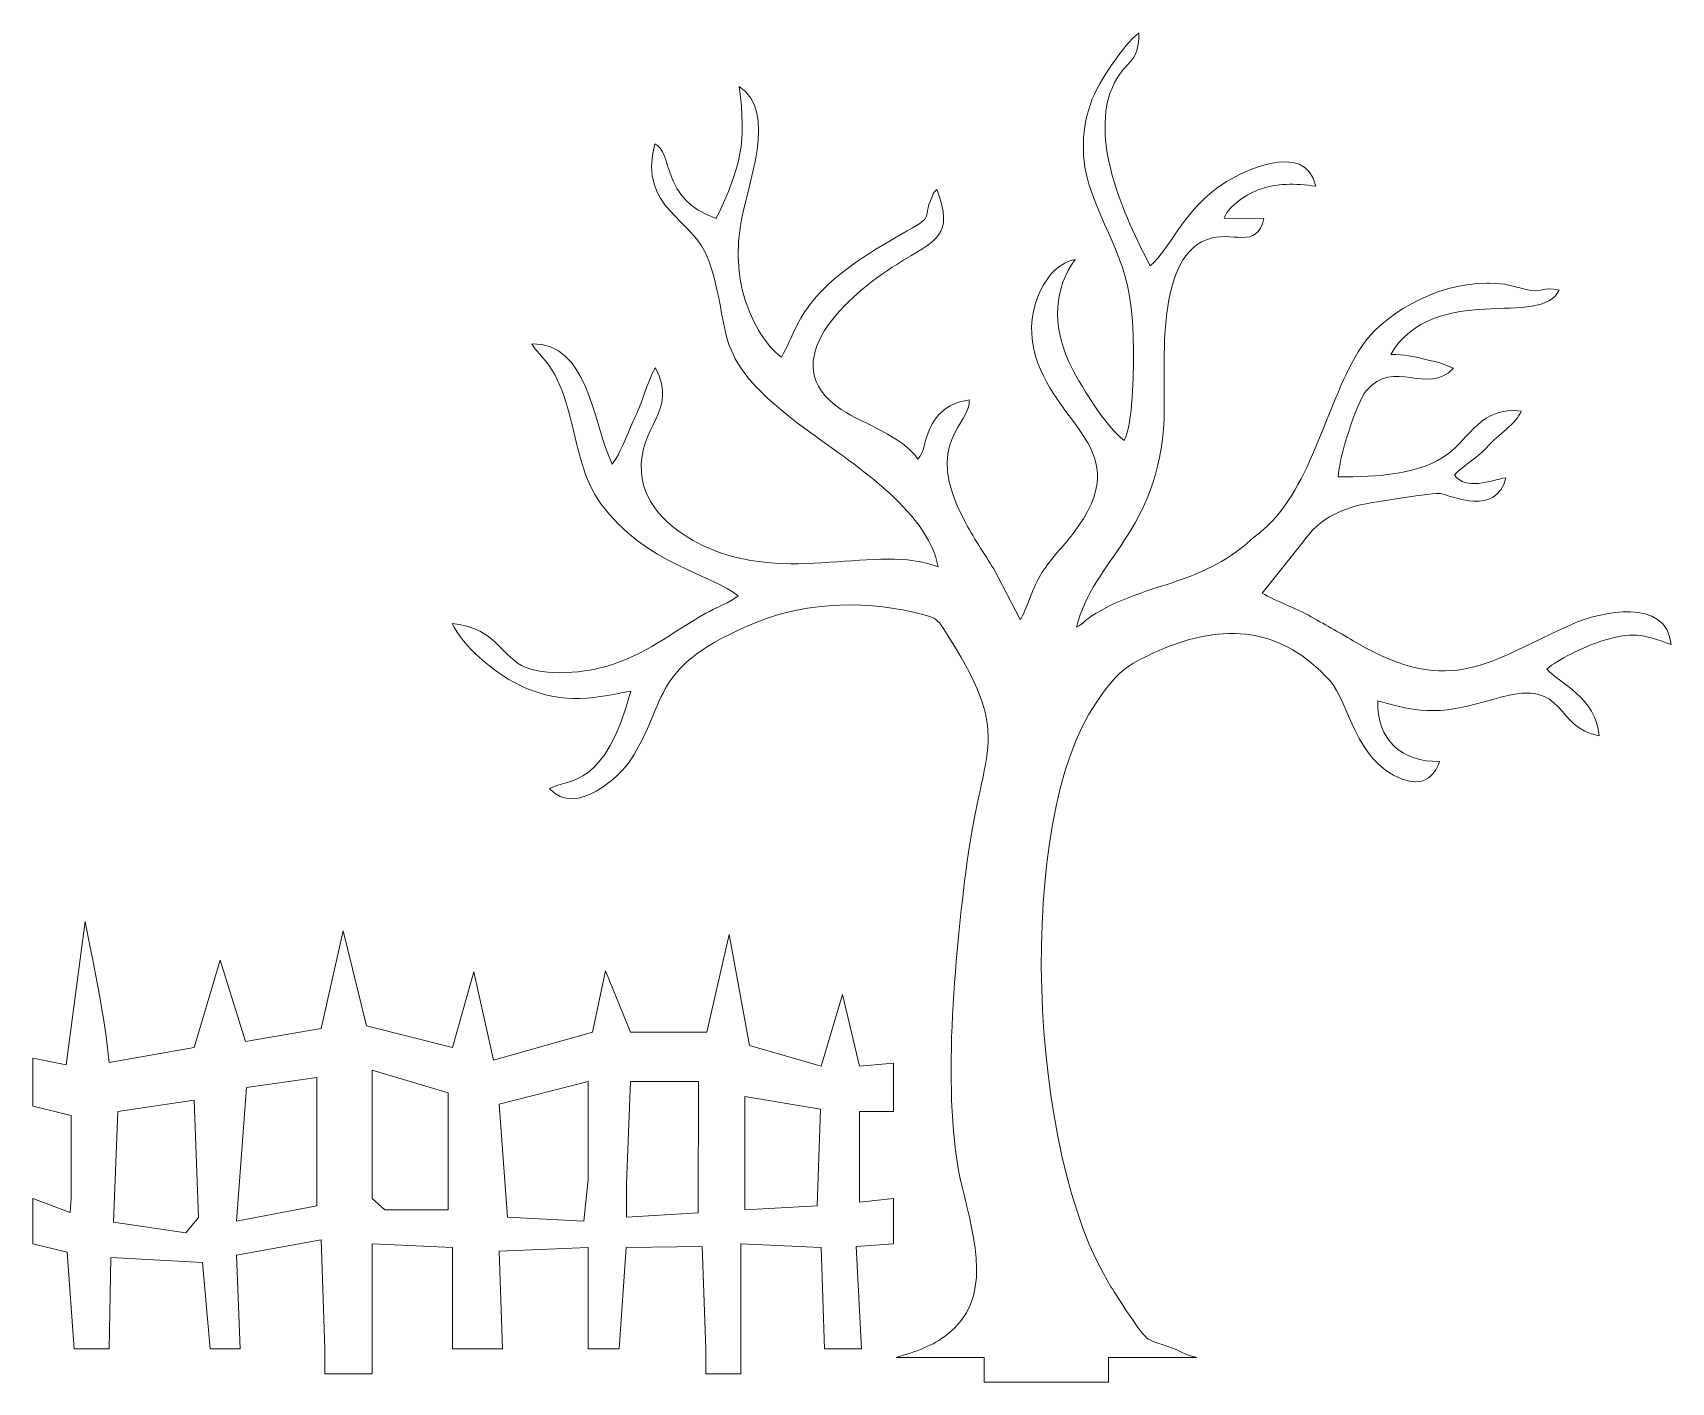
# Model space of a CAD drawing. Header units: millimetres. Extents: x -1172 to 901, y -384 to 816.
# Drawn here: x 673.1 to 871, y -294.3 to -131.3 of the extents above; entities that cross this region are included whole.
import ezdxf

# ---------------------------------------------------------------- set-up
doc = ezdxf.new("R2010")
doc.units = ezdxf.units.MM
doc.header["$MEASUREMENT"] = 0
doc.layers.add('layer 1', color=7, linetype='Continuous')

msp = doc.modelspace()

# ---------------------------------------------------------------- linework, layer by layer
at = {"layer": 'layer 1', "color": 250, "lineweight": 9}
for points, knots in [([(785.3021, -270.483), (786.9316, -277.3141), (789.0337, -284.2388), (783.5007, -288.5341), (783.5007, -288.5341), (781.8628, -289.8055), (779.6913, -290.6015), (777.3565, -291.2532), (777.3565, -291.2532), (777.3565, -291.2532), (788.01, -291.2532), (788.01, -291.2532), (788.01, -291.2532), (788.01, -291.2532), (788.01, -294.2532), (788.01, -294.2532), (788.01, -294.2532), (788.01, -294.2532), (803.01, -294.2532), (803.01, -294.2532), (803.01, -294.2532), (803.01, -294.2532), (803.01, -291.2532), (803.01, -291.2532), (803.01, -291.2532), (803.01, -291.2532), (813.6635, -291.2532), (813.6635, -291.2532), (813.6635, -291.2532), (813.0058, -291.1128), (812.3669, -290.8951), (811.7546, -290.5778), (811.7546, -290.5778), (810.5206, -289.9378), (808.6357, -289.509), (807.8401, -289.0628), (807.8401, -289.0628), (807.0011, -288.5924), (804.0977, -283.9363), (803.3237, -282.7116), (803.3237, -282.7116), (793.1856, -266.6748), (791.7367, -226.2327), (801.5267, -212.1729), (801.5267, -212.1729), (804.0223, -208.5885), (804.8384, -207.7544), (809.1362, -205.8671), (809.1362, -205.8671), (817.0286, -202.4022), (823.9836, -203.1352), (829.7143, -209.4539), (829.7143, -209.4539), (832.2698, -212.272), (832.6255, -219.1284), (838.5042, -221.3898), (838.5042, -221.3898), (840.9428, -222.3278), (842.32, -221.2431), (843.0202, -219.262), (843.0202, -219.262), (838.4344, -219.4043), (835.417, -216.6007), (835.5562, -211.956), (835.5562, -211.956), (842.1187, -213.8929), (844.2189, -213.2325), (850.4096, -211.4964), (850.4096, -211.4964), (858.464, -209.2374), (856.8859, -215.3319), (862.3002, -216.1568), (862.3002, -216.1568), (861.9369, -211.5718), (857.4068, -209.7788), (855.97, -208.1045), (855.97, -208.1045), (857.3438, -206.9507), (860.4294, -205.4316), (862.392, -204.7975), (862.392, -204.7975), (866.2231, -203.56), (867.5233, -203.8559), (871.0058, -205.1617), (871.0058, -205.1617), (870.3879, -199.4057), (862.5448, -201.1313), (858.9588, -202.7179), (858.9588, -202.7179), (849.1817, -207.0433), (844.5433, -211.6865), (832.9263, -204.8922), (832.9263, -204.8922), (831.0892, -203.8178), (829.4249, -202.8686), (827.5259, -201.7935), (827.5259, -201.7935), (825.6234, -200.7167), (823.2586, -199.9391), (821.5951, -198.9369), (821.5951, -198.9369), (821.5951, -198.9369), (826.5586, -192.7253), (826.5586, -192.7253), (826.5586, -192.7253), (827.9895, -190.6588), (830.0596, -189.0511), (833.6236, -188.2493), (833.6236, -188.2493), (834.8685, -187.9695), (842.4187, -186.7575), (843.1494, -186.91), (843.1494, -186.91), (844.5726, -187.2075), (849.8313, -189.7424), (851.036, -184.9966), (851.036, -184.9966), (849.075, -185.3395), (846.2766, -186.5907), (844.8032, -184.6762), (844.8032, -184.6762), (846.0023, -183.4282), (847.6986, -182.5391), (848.9165, -181.1255), (848.9165, -181.1255), (849.9573, -179.9167), (852.388, -178.4261), (852.8696, -176.9475), (852.8696, -176.9475), (848.1486, -176.3111), (846.5473, -180.2541), (844.1026, -182.0839), (844.1026, -182.0839), (840.7436, -184.5988), (835.4495, -184.9373), (830.7631, -184.8932), (830.7631, -184.8932), (830.7963, -182.7713), (833.0229, -175.8402), (834.1466, -174.5084), (834.1466, -174.5084), (837.5229, -170.5065), (841.5292, -175.1541), (844.6869, -171.7738), (844.6869, -171.7738), (844.6869, -171.7738), (843.1879, -171.1425), (843.1879, -171.1425), (843.1879, -171.1425), (842.5775, -170.9854), (841.9418, -170.8727), (841.2994, -170.7102), (841.2994, -170.7102), (839.7539, -170.3197), (838.8651, -170.093), (837.1222, -170.1015), (837.1222, -170.1015), (842.3276, -161.2179), (855.4205, -167.0124), (857.4633, -162.3276), (857.4633, -162.3276), (855.4269, -161.8563), (855.3756, -162.763), (853.4674, -162.2741), (853.4674, -162.2741), (851.7804, -161.8419), (851.0978, -161.5058), (849.065, -161.5029), (849.065, -161.5029), (849.065, -161.5029), (848.7252, -161.5026), (848.7252, -161.5026), (848.7252, -161.5026), (842.2651, -161.4941), (835.94, -165.5698), (833.5711, -169.1839), (833.5711, -169.1839), (829.359, -175.6093), (827.7409, -186.0044), (821.7198, -191.2944), (821.7198, -191.2944), (821.1964, -191.7544), (820.7069, -192.0644), (820.222, -192.5056), (820.222, -192.5056), (813.9968, -198.1689), (807.1816, -197.6556), (800.9435, -201.7409), (800.9435, -201.7409), (800.0112, -202.3513), (800.0428, -202.5742), (799.1585, -203.0619), (799.1585, -203.0619), (801.1613, -194.8568), (809.125, -191.5362), (809.7302, -177.8875), (809.7302, -177.8875), (809.9748, -172.3613), (808.4501, -158.7447), (814.8502, -156.2439), (814.8502, -156.2439), (817.9819, -155.0199), (820.9582, -157.5885), (821.7997, -153.6792), (821.7997, -153.6792), (821.7997, -153.6792), (817.0149, -153.6555), (817.0149, -153.6555), (817.0149, -153.6555), (817.233, -152.4854), (819.4403, -150.8672), (821.0773, -150.244), (821.0773, -150.244), (823.3785, -149.3686), (825.5352, -149.448), (828.0613, -149.7964), (828.0613, -149.7964), (826.902, -144.0457), (818.5833, -148.1213), (816.1142, -150.0218), (816.1142, -150.0218), (811.6335, -153.4707), (810.6758, -157.0182), (808.0667, -159.4164), (808.0667, -159.4164), (805.0413, -153.6772), (800.0858, -143.2127), (804.1009, -136.6534), (804.1009, -136.6534), (805.3441, -134.6226), (806.7673, -134.6403), (806.6727, -131.2532), (806.6727, -131.2532), (804.771, -132.8725), (802.3191, -136.5676), (801.3309, -138.6526), (801.3309, -138.6526), (799.8603, -141.7558), (799.5303, -146.0367), (800.6637, -149.5486), (800.6637, -149.5486), (803.1188, -157.1558), (806.0868, -158.8662), (806.0379, -169.7365), (806.0379, -169.7365), (806.0271, -172.4768), (805.9982, -178.3612), (804.9246, -180.5062), (804.9246, -180.5062), (802.8681, -179.0722), (799.3411, -173.4277), (798.2318, -171.0022), (798.2318, -171.0022), (796.1881, -166.5331), (796.4732, -162.0147), (798.9865, -158.642), (798.9865, -158.642), (795.5365, -159.2203), (792.8648, -164.6093), (793.9917, -169.4715), (793.9917, -169.4715), (796.1705, -178.8708), (806.7361, -181.3048), (798.7451, -191.7412), (798.7451, -191.7412), (797.4506, -193.4319), (796.1881, -194.6161), (794.9802, -196.4633), (794.9802, -196.4633), (793.946, -198.045), (792.9735, -201.266), (792.3615, -202.1387), (792.3615, -202.1387), (792.3615, -202.1387), (789.1653, -196.023), (789.1653, -196.023), (789.1653, -196.023), (787.9895, -194.1433), (786.6913, -192.2213), (785.5717, -190.1073), (785.5717, -190.1073), (780.5187, -180.5708), (786.4692, -178.5612), (786.1892, -175.6064), (786.1892, -175.6064), (783.3154, -175.9923), (781.8364, -177.636), (781.0259, -180.1393), (781.0259, -180.1393), (780.7227, -181.0757), (780.6755, -182.0033), (780.0069, -182.7384), (780.0069, -182.7384), (778.0178, -179.8967), (773.5543, -178.5985), (770.7443, -176.7539), (770.7443, -176.7539), (762.2276, -171.1635), (771.6446, -162.7999), (777.4383, -159.226), (777.4383, -159.226), (782.2848, -156.2363), (784.4115, -155.7755), (782.2839, -150.1907), (782.2839, -150.1907), (781.7482, -150.7525), (782.1027, -150.1967), (781.755, -150.9539), (781.755, -150.9539), (780.2071, -154.3229), (782.4821, -153.0127), (777.9243, -155.6395), (777.9243, -155.6395), (773.9826, -157.9109), (769.6804, -160.4503), (766.9774, -164.05), (766.9774, -164.05), (765.097, -166.5543), (765.0111, -167.7719), (763.5009, -170.4376), (763.5009, -170.4376), (761.5049, -168.9177), (760.1731, -166.4393), (759.3125, -164.0849), (759.3125, -164.0849), (758.2658, -161.2231), (758.0308, -157.8375), (758.5518, -154.5775), (758.5518, -154.5775), (759.353, -149.5603), (763.1572, -140.7512), (758.4174, -137.7623), (758.4174, -137.7623), (759.2699, -144.5446), (758.7118, -147.2266), (755.637, -153.7013), (755.637, -153.7013), (748.7874, -151.3095), (750.509, -145.6321), (748.1975, -144.6529), (748.1975, -144.6529), (746.1996, -152.6895), (752.8936, -153.4487), (754.74, -158.8016), (754.74, -158.8016), (757.8708, -167.8774), (754.2643, -170.158), (766.5659, -179.229), (766.5659, -179.229), (771.6507, -182.9782), (781.149, -188.7844), (782.4372, -195.7711), (782.4372, -195.7711), (775.0902, -192.834), (764.2853, -198.0995), (753.986, -193.1716), (753.986, -193.1716), (750.7272, -191.6128), (746.8785, -188.6965), (746.5861, -184.3048), (746.5861, -184.3048), (746.2072, -178.6154), (751.0665, -177.2218), (748.3022, -171.7224), (748.3022, -171.7224), (747.6954, -172.3966), (746.5052, -176.3668), (745.8759, -177.5715), (745.8759, -177.5715), (745.1769, -178.9102), (744.0352, -182.2849), (743.045, -183.3443), (743.045, -183.3443), (740.5373, -177.8679), (740.2073, -168.7845), (733.3408, -168.8146), (733.3408, -168.8146), (734.1425, -170.0557), (735.1107, -170.6882), (736.1617, -172.6304), (736.1617, -172.6304), (737.0211, -174.2185), (737.5634, -176.0961), (738.0289, -177.8859), (738.0289, -177.8859), (739.0167, -181.6865), (739.5316, -185.1791), (741.6944, -188.146), (741.6944, -188.146), (746.9787, -195.3942), (755.5648, -196.8968), (758.2625, -199.2762), (758.2625, -199.2762), (757.3916, -199.9984), (755.4457, -200.7768), (754.3899, -201.3688), (754.3899, -201.3688), (750.1757, -203.732), (747.1312, -206.425), (742.18, -207.8277), (742.18, -207.8277), (739.3231, -208.6375), (734.0323, -209.0966), (731.6313, -207.3782), (731.6313, -207.3782), (729.2728, -205.6906), (728.4362, -203.0651), (723.7273, -202.6204), (723.7273, -202.6204), (725.0135, -205.3109), (728.7387, -208.5187), (731.744, -209.9938), (731.744, -209.9938), (736.5852, -212.3695), (740.049, -211.8084), (745.3233, -210.7665), (745.3233, -210.7665), (742.1748, -222.4474), (738.0498, -221.2511), (735.4783, -222.5488), (735.4783, -222.5488), (738.6963, -226.0884), (744.0966, -220.972), (745.2908, -219.0971), (745.2908, -219.0971), (749.9657, -211.759), (747.4356, -207.8133), (760.5444, -202.4379), (760.5444, -202.4379), (766.6441, -199.9367), (774.3423, -199.7622), (780.8779, -201.5993), (780.8779, -201.5993), (782.0658, -201.9334), (782.3883, -202.1664), (783.0347, -203.1653), (783.0347, -203.1653), (791.7732, -216.6701), (787.8455, -216.7712), (785.9177, -231.5849), (785.9177, -231.5849), (784.4696, -242.7151), (782.7772, -259.8969), (785.3021, -270.483)], [0, 0, 0, 0, 0.00892857, 0.00892857, 0.00892857, 0.00892857, 0.01785714, 0.01785714, 0.01785714, 0.01785714, 0.02678571, 0.02678571, 0.02678571, 0.02678571, 0.03571429, 0.03571429, 0.03571429, 0.03571429, 0.04464286, 0.04464286, 0.04464286, 0.04464286, 0.05357143, 0.05357143, 0.05357143, 0.05357143, 0.0625, 0.0625, 0.0625, 0.0625, 0.07142857, 0.07142857, 0.07142857, 0.07142857, 0.08035714, 0.08035714, 0.08035714, 0.08035714, 0.08928571, 0.08928571, 0.08928571, 0.08928571, 0.09821429, 0.09821429, 0.09821429, 0.09821429, 0.10714286, 0.10714286, 0.10714286, 0.10714286, 0.11607143, 0.11607143, 0.11607143, 0.11607143, 0.125, 0.125, 0.125, 0.125, 0.13392857, 0.13392857, 0.13392857, 0.13392857, 0.14285714, 0.14285714, 0.14285714, 0.14285714, 0.15178571, 0.15178571, 0.15178571, 0.15178571, 0.16071429, 0.16071429, 0.16071429, 0.16071429, 0.16964286, 0.16964286, 0.16964286, 0.16964286, 0.17857143, 0.17857143, 0.17857143, 0.17857143, 0.1875, 0.1875, 0.1875, 0.1875, 0.19642857, 0.19642857, 0.19642857, 0.19642857, 0.20535714, 0.20535714, 0.20535714, 0.20535714, 0.21428571, 0.21428571, 0.21428571, 0.21428571, 0.22321429, 0.22321429, 0.22321429, 0.22321429, 0.23214286, 0.23214286, 0.23214286, 0.23214286, 0.24107143, 0.24107143, 0.24107143, 0.24107143, 0.25, 0.25, 0.25, 0.25, 0.25892857, 0.25892857, 0.25892857, 0.25892857, 0.26785714, 0.26785714, 0.26785714, 0.26785714, 0.27678571, 0.27678571, 0.27678571, 0.27678571, 0.28571429, 0.28571429, 0.28571429, 0.28571429, 0.29464286, 0.29464286, 0.29464286, 0.29464286, 0.30357143, 0.30357143, 0.30357143, 0.30357143, 0.3125, 0.3125, 0.3125, 0.3125, 0.32142857, 0.32142857, 0.32142857, 0.32142857, 0.33035714, 0.33035714, 0.33035714, 0.33035714, 0.33928571, 0.33928571, 0.33928571, 0.33928571, 0.34821429, 0.34821429, 0.34821429, 0.34821429, 0.35714286, 0.35714286, 0.35714286, 0.35714286, 0.36607143, 0.36607143, 0.36607143, 0.36607143, 0.375, 0.375, 0.375, 0.375, 0.38392857, 0.38392857, 0.38392857, 0.38392857, 0.39285714, 0.39285714, 0.39285714, 0.39285714, 0.40178571, 0.40178571, 0.40178571, 0.40178571, 0.41071429, 0.41071429, 0.41071429, 0.41071429, 0.41964286, 0.41964286, 0.41964286, 0.41964286, 0.42857143, 0.42857143, 0.42857143, 0.42857143, 0.4375, 0.4375, 0.4375, 0.4375, 0.44642857, 0.44642857, 0.44642857, 0.44642857, 0.45535714, 0.45535714, 0.45535714, 0.45535714, 0.46428571, 0.46428571, 0.46428571, 0.46428571, 0.47321429, 0.47321429, 0.47321429, 0.47321429, 0.48214286, 0.48214286, 0.48214286, 0.48214286, 0.49107143, 0.49107143, 0.49107143, 0.49107143, 0.5, 0.5, 0.5, 0.5, 0.50892857, 0.50892857, 0.50892857, 0.50892857, 0.51785714, 0.51785714, 0.51785714, 0.51785714, 0.52678571, 0.52678571, 0.52678571, 0.52678571, 0.53571429, 0.53571429, 0.53571429, 0.53571429, 0.54464286, 0.54464286, 0.54464286, 0.54464286, 0.55357143, 0.55357143, 0.55357143, 0.55357143, 0.5625, 0.5625, 0.5625, 0.5625, 0.57142857, 0.57142857, 0.57142857, 0.57142857, 0.58035714, 0.58035714, 0.58035714, 0.58035714, 0.58928571, 0.58928571, 0.58928571, 0.58928571, 0.59821429, 0.59821429, 0.59821429, 0.59821429, 0.60714286, 0.60714286, 0.60714286, 0.60714286, 0.61607143, 0.61607143, 0.61607143, 0.61607143, 0.625, 0.625, 0.625, 0.625, 0.63392857, 0.63392857, 0.63392857, 0.63392857, 0.64285714, 0.64285714, 0.64285714, 0.64285714, 0.65178571, 0.65178571, 0.65178571, 0.65178571, 0.66071429, 0.66071429, 0.66071429, 0.66071429, 0.66964286, 0.66964286, 0.66964286, 0.66964286, 0.67857143, 0.67857143, 0.67857143, 0.67857143, 0.6875, 0.6875, 0.6875, 0.6875, 0.69642857, 0.69642857, 0.69642857, 0.69642857, 0.70535714, 0.70535714, 0.70535714, 0.70535714, 0.71428571, 0.71428571, 0.71428571, 0.71428571, 0.72321429, 0.72321429, 0.72321429, 0.72321429, 0.73214286, 0.73214286, 0.73214286, 0.73214286, 0.74107143, 0.74107143, 0.74107143, 0.74107143, 0.75, 0.75, 0.75, 0.75, 0.75892857, 0.75892857, 0.75892857, 0.75892857, 0.76785714, 0.76785714, 0.76785714, 0.76785714, 0.77678571, 0.77678571, 0.77678571, 0.77678571, 0.78571429, 0.78571429, 0.78571429, 0.78571429, 0.79464286, 0.79464286, 0.79464286, 0.79464286, 0.80357143, 0.80357143, 0.80357143, 0.80357143, 0.8125, 0.8125, 0.8125, 0.8125, 0.82142857, 0.82142857, 0.82142857, 0.82142857, 0.83035714, 0.83035714, 0.83035714, 0.83035714, 0.83928571, 0.83928571, 0.83928571, 0.83928571, 0.84821429, 0.84821429, 0.84821429, 0.84821429, 0.85714286, 0.85714286, 0.85714286, 0.85714286, 0.86607143, 0.86607143, 0.86607143, 0.86607143, 0.875, 0.875, 0.875, 0.875, 0.88392857, 0.88392857, 0.88392857, 0.88392857, 0.89285714, 0.89285714, 0.89285714, 0.89285714, 0.90178571, 0.90178571, 0.90178571, 0.90178571, 0.91071429, 0.91071429, 0.91071429, 0.91071429, 0.91964286, 0.91964286, 0.91964286, 0.91964286, 0.92857143, 0.92857143, 0.92857143, 0.92857143, 0.9375, 0.9375, 0.9375, 0.9375, 0.94642857, 0.94642857, 0.94642857, 0.94642857, 0.95535714, 0.95535714, 0.95535714, 0.95535714, 0.96428571, 0.96428571, 0.96428571, 0.96428571, 0.97321429, 0.97321429, 0.97321429, 0.97321429, 0.98214286, 0.98214286, 0.98214286, 0.98214286, 1, 1, 1, 1]), ([(673.0617, -277.5266), (673.0617, -277.5266), (677.2074, -278.5531), (677.2074, -278.5531), (677.2074, -278.5531), (677.2074, -278.5531), (678.0684, -290.237), (678.0684, -290.237), (678.0684, -290.237), (678.0684, -290.237), (682.3021, -290.237), (682.3021, -290.237), (682.3021, -290.237), (682.3021, -290.237), (682.5026, -279.1845), (682.5026, -279.1845), (682.5026, -279.1845), (682.5026, -279.1845), (693.5665, -279.8068), (693.5665, -279.8068), (693.5665, -279.8068), (693.5665, -279.8068), (694.4778, -290.237), (694.4778, -290.237), (694.4778, -290.237), (694.4778, -290.237), (698.1224, -290.237), (698.1224, -290.237), (698.1224, -290.237), (698.1224, -290.237), (697.6626, -278.8947), (697.6626, -278.8947), (697.6626, -278.8947), (697.6626, -278.8947), (707.903, -277.0707), (707.903, -277.0707), (707.903, -277.0707), (707.903, -277.0707), (708.3417, -290.237), (708.3417, -290.237), (708.3417, -290.237), (708.3417, -290.237), (708.3417, -293.237), (708.3417, -293.237), (708.3417, -293.237), (708.3417, -293.237), (714.0473, -293.237), (714.0473, -293.237), (714.0473, -293.237), (714.0473, -293.237), (714.0473, -290.237), (714.0473, -290.237), (714.0473, -290.237), (714.0473, -290.237), (714.0473, -277.5267), (714.0473, -277.5267), (714.0473, -277.5267), (714.0473, -277.5267), (723.7756, -277.9828), (723.7756, -277.9828), (723.7756, -277.9828), (723.7756, -277.9828), (723.7756, -290.237), (723.7756, -290.237), (723.7756, -290.237), (723.7756, -290.237), (729.8129, -290.237), (729.8129, -290.237), (729.8129, -290.237), (729.8129, -290.237), (729.4079, -278.4388), (729.4079, -278.4388), (729.4079, -278.4388), (729.4079, -278.4388), (740.1405, -277.9799), (740.1405, -277.9799), (740.1405, -277.9799), (740.1405, -277.9799), (740.1572, -290.237), (740.1572, -290.237), (740.1572, -290.237), (740.1572, -290.237), (743.9003, -290.237), (743.9003, -290.237), (743.9003, -290.237), (743.9003, -290.237), (744.7684, -277.9828), (744.7684, -277.9828), (744.7684, -277.9828), (744.7684, -277.9828), (753.935, -277.8699), (753.935, -277.8699), (753.935, -277.8699), (753.935, -277.8699), (754.3771, -290.237), (754.3771, -290.237), (754.3771, -290.237), (754.3771, -290.237), (754.3771, -293.237), (754.3771, -293.237), (754.3771, -293.237), (754.3771, -293.237), (758.593, -293.237), (758.593, -293.237), (758.593, -293.237), (758.593, -293.237), (758.593, -290.237), (758.593, -290.237), (758.593, -290.237), (758.593, -290.237), (758.593, -277.5267), (758.593, -277.5267), (758.593, -277.5267), (758.593, -277.5267), (768.3214, -277.9828), (768.3214, -277.9828), (768.3214, -277.9828), (768.3214, -277.9828), (768.7178, -290.237), (768.7178, -290.237), (768.7178, -290.237), (768.7178, -290.237), (773.1862, -290.237), (773.1862, -290.237), (773.1862, -290.237), (773.1862, -290.237), (772.5457, -277.846), (772.5457, -277.846), (772.5457, -277.846), (772.5457, -277.846), (777.0619, -277.5266), (777.0619, -277.5266), (777.0619, -277.5266), (777.0619, -277.5266), (777.0619, -272.0544), (777.0619, -272.0544), (777.0619, -272.0544), (777.0619, -272.0544), (772.9296, -272.5106), (772.9296, -272.5106), (772.9296, -272.5106), (772.9296, -272.5106), (772.9296, -261.5661), (772.9296, -261.5661), (772.9296, -261.5661), (772.9296, -261.5661), (777.0619, -261.5661), (777.0619, -261.5661), (777.0619, -261.5661), (777.0619, -261.5661), (777.0619, -255.7259), (777.0619, -255.7259), (777.0619, -255.7259), (777.0619, -255.7259), (772.9296, -256.0939), (772.9296, -256.0939), (772.9296, -256.0939), (772.9296, -256.0939), (770.8815, -247.4295), (770.8815, -247.4295), (770.8815, -247.4295), (770.8815, -247.4295), (768.3214, -256.0939), (768.3214, -256.0939), (768.3214, -256.0939), (768.3214, -256.0939), (759.6407, -253.5873), (759.6407, -253.5873), (759.6407, -253.5873), (759.6407, -253.5873), (757.185, -240.156), (757.185, -240.156), (757.185, -240.156), (757.185, -240.156), (754.4968, -251.9897), (754.4968, -251.9897), (754.4968, -251.9897), (754.4968, -251.9897), (745.2805, -251.9897), (745.2805, -251.9897), (745.2805, -251.9897), (745.2805, -251.9897), (742.2468, -244.5681), (742.2468, -244.5681), (742.2468, -244.5681), (742.2468, -244.5681), (740.6723, -251.9897), (740.6723, -251.9897), (740.6723, -251.9897), (740.6723, -251.9897), (728.7167, -255.3641), (728.7167, -255.3641), (728.7167, -255.3641), (728.7167, -255.3641), (726.3357, -244.6934), (726.3357, -244.6934), (726.3357, -244.6934), (726.3357, -244.6934), (723.7756, -253.8138), (723.7756, -253.8138), (723.7756, -253.8138), (723.7756, -253.8138), (713.3817, -251.1915), (713.3817, -251.1915), (713.3817, -251.1915), (713.3817, -251.1915), (710.5656, -239.7456), (710.5656, -239.7456), (710.5656, -239.7456), (710.5656, -239.7456), (707.903, -251.5337), (707.903, -251.5337), (707.903, -251.5337), (707.903, -251.5337), (698.7776, -253.0816), (698.7776, -253.0816), (698.7776, -253.0816), (698.7776, -253.0816), (695.6914, -243.2797), (695.6914, -243.2797), (695.6914, -243.2797), (695.6914, -243.2797), (692.5424, -253.8138), (692.5424, -253.8138), (692.5424, -253.8138), (692.5424, -253.8138), (682.3021, -255.6379), (682.3021, -255.6379), (682.3021, -255.6379), (681.7532, -250.0244), (680.4404, -244.1588), (679.409, -238.6055), (679.409, -238.6055), (679.409, -238.6055), (677.112, -255.915), (677.112, -255.915), (677.112, -255.915), (677.112, -255.915), (673.0617, -255.1184), (673.0617, -255.1184), (673.0617, -255.1184), (673.0617, -255.1184), (673.0617, -260.897), (673.0617, -260.897), (673.0617, -260.897), (673.0617, -260.897), (677.6939, -262.0221), (677.6939, -262.0221), (677.6939, -262.0221), (677.6939, -262.0221), (677.6939, -272.0545), (677.6939, -272.0545), (677.6939, -272.0545), (677.6939, -272.0545), (677.5659, -273.7644), (677.5659, -273.7644), (677.5659, -273.7644), (677.5659, -273.7644), (673.0617, -272.0545), (673.0617, -272.0545), (673.0617, -272.0545), (673.0617, -272.0545), (673.0617, -277.5266), (673.0617, -277.5266)], [0, 0, 0, 0, 0.01492537, 0.01492537, 0.01492537, 0.01492537, 0.02985075, 0.02985075, 0.02985075, 0.02985075, 0.04477612, 0.04477612, 0.04477612, 0.04477612, 0.05970149, 0.05970149, 0.05970149, 0.05970149, 0.07462687, 0.07462687, 0.07462687, 0.07462687, 0.08955224, 0.08955224, 0.08955224, 0.08955224, 0.10447761, 0.10447761, 0.10447761, 0.10447761, 0.11940299, 0.11940299, 0.11940299, 0.11940299, 0.13432836, 0.13432836, 0.13432836, 0.13432836, 0.14925373, 0.14925373, 0.14925373, 0.14925373, 0.1641791, 0.1641791, 0.1641791, 0.1641791, 0.17910448, 0.17910448, 0.17910448, 0.17910448, 0.19402985, 0.19402985, 0.19402985, 0.19402985, 0.20895522, 0.20895522, 0.20895522, 0.20895522, 0.2238806, 0.2238806, 0.2238806, 0.2238806, 0.23880597, 0.23880597, 0.23880597, 0.23880597, 0.25373134, 0.25373134, 0.25373134, 0.25373134, 0.26865672, 0.26865672, 0.26865672, 0.26865672, 0.28358209, 0.28358209, 0.28358209, 0.28358209, 0.29850746, 0.29850746, 0.29850746, 0.29850746, 0.31343284, 0.31343284, 0.31343284, 0.31343284, 0.32835821, 0.32835821, 0.32835821, 0.32835821, 0.34328358, 0.34328358, 0.34328358, 0.34328358, 0.35820896, 0.35820896, 0.35820896, 0.35820896, 0.37313433, 0.37313433, 0.37313433, 0.37313433, 0.3880597, 0.3880597, 0.3880597, 0.3880597, 0.40298507, 0.40298507, 0.40298507, 0.40298507, 0.41791045, 0.41791045, 0.41791045, 0.41791045, 0.43283582, 0.43283582, 0.43283582, 0.43283582, 0.44776119, 0.44776119, 0.44776119, 0.44776119, 0.46268657, 0.46268657, 0.46268657, 0.46268657, 0.47761194, 0.47761194, 0.47761194, 0.47761194, 0.49253731, 0.49253731, 0.49253731, 0.49253731, 0.50746269, 0.50746269, 0.50746269, 0.50746269, 0.52238806, 0.52238806, 0.52238806, 0.52238806, 0.53731343, 0.53731343, 0.53731343, 0.53731343, 0.55223881, 0.55223881, 0.55223881, 0.55223881, 0.56716418, 0.56716418, 0.56716418, 0.56716418, 0.58208955, 0.58208955, 0.58208955, 0.58208955, 0.59701493, 0.59701493, 0.59701493, 0.59701493, 0.6119403, 0.6119403, 0.6119403, 0.6119403, 0.62686567, 0.62686567, 0.62686567, 0.62686567, 0.64179104, 0.64179104, 0.64179104, 0.64179104, 0.65671642, 0.65671642, 0.65671642, 0.65671642, 0.67164179, 0.67164179, 0.67164179, 0.67164179, 0.68656716, 0.68656716, 0.68656716, 0.68656716, 0.70149254, 0.70149254, 0.70149254, 0.70149254, 0.71641791, 0.71641791, 0.71641791, 0.71641791, 0.73134328, 0.73134328, 0.73134328, 0.73134328, 0.74626866, 0.74626866, 0.74626866, 0.74626866, 0.76119403, 0.76119403, 0.76119403, 0.76119403, 0.7761194, 0.7761194, 0.7761194, 0.7761194, 0.79104478, 0.79104478, 0.79104478, 0.79104478, 0.80597015, 0.80597015, 0.80597015, 0.80597015, 0.82089552, 0.82089552, 0.82089552, 0.82089552, 0.8358209, 0.8358209, 0.8358209, 0.8358209, 0.85074627, 0.85074627, 0.85074627, 0.85074627, 0.86567164, 0.86567164, 0.86567164, 0.86567164, 0.88059701, 0.88059701, 0.88059701, 0.88059701, 0.89552239, 0.89552239, 0.89552239, 0.89552239, 0.91044776, 0.91044776, 0.91044776, 0.91044776, 0.92537313, 0.92537313, 0.92537313, 0.92537313, 0.94029851, 0.94029851, 0.94029851, 0.94029851, 0.95522388, 0.95522388, 0.95522388, 0.95522388, 0.97014925, 0.97014925, 0.97014925, 0.97014925, 1, 1, 1, 1]), ([(715.5833, -273.4226), (715.5833, -273.4226), (723.2635, -273.4226), (723.2635, -273.4226), (723.2635, -273.4226), (723.2635, -273.4226), (723.2635, -259.286), (723.2635, -259.286), (723.2635, -259.286), (723.2635, -259.286), (714.0473, -256.5498), (714.0473, -256.5498), (714.0473, -256.5498), (714.0473, -256.5498), (714.0473, -272.0545), (714.0473, -272.0545), (714.0473, -272.0545), (714.0473, -272.0545), (715.5833, -273.4226), (715.5833, -273.4226)], [0, 0, 0, 0, 0.16666667, 0.16666667, 0.16666667, 0.16666667, 0.33333333, 0.33333333, 0.33333333, 0.33333333, 0.5, 0.5, 0.5, 0.5, 0.66666667, 0.66666667, 0.66666667, 0.66666667, 1, 1, 1, 1]), ([(697.6626, -274.7906), (697.6626, -274.7906), (707.3909, -272.9665), (707.3909, -272.9665), (707.3909, -272.9665), (707.3909, -272.9665), (707.3909, -257.4619), (707.3909, -257.4619), (707.3909, -257.4619), (707.3909, -257.4619), (698.8657, -258.6474), (698.8657, -258.6474), (698.8657, -258.6474), (698.8657, -258.6474), (697.6626, -274.7906), (697.6626, -274.7906)], [0, 0, 0, 0, 0.2, 0.2, 0.2, 0.2, 0.4, 0.4, 0.4, 0.4, 0.6, 0.6, 0.6, 0.6, 1, 1, 1, 1]), ([(740.1602, -269.7744), (740.1602, -269.7744), (740.1602, -257.918), (740.1602, -257.918), (740.1602, -257.918), (740.1602, -257.918), (729.4079, -260.654), (729.4079, -260.654), (729.4079, -260.654), (729.4079, -260.654), (730.4318, -274.3347), (730.4318, -274.3347), (730.4318, -274.3347), (730.4318, -274.3347), (739.6482, -274.7906), (739.6482, -274.7906), (739.6482, -274.7906), (739.6482, -274.7906), (740.1602, -269.7744), (740.1602, -269.7744)], [0, 0, 0, 0, 0.16666667, 0.16666667, 0.16666667, 0.16666667, 0.33333333, 0.33333333, 0.33333333, 0.33333333, 0.5, 0.5, 0.5, 0.5, 0.66666667, 0.66666667, 0.66666667, 0.66666667, 1, 1, 1, 1]), ([(753.4727, -257.918), (753.4727, -257.918), (745.2805, -257.918), (745.2805, -257.918), (745.2805, -257.918), (745.2805, -257.918), (744.7873, -270.2473), (744.7873, -270.2473), (744.7873, -270.2473), (744.7873, -270.2473), (744.7916, -274.3025), (744.7916, -274.3025), (744.7916, -274.3025), (744.7916, -274.3025), (753.4642, -273.7824), (753.4642, -273.7824), (753.4642, -273.7824), (753.4642, -273.7824), (753.4727, -257.918), (753.4727, -257.918)], [0, 0, 0, 0, 0.16666667, 0.16666667, 0.16666667, 0.16666667, 0.33333333, 0.33333333, 0.33333333, 0.33333333, 0.5, 0.5, 0.5, 0.5, 0.66666667, 0.66666667, 0.66666667, 0.66666667, 1, 1, 1, 1]), ([(692.5424, -260.1981), (692.5424, -260.1981), (683.326, -261.5661), (683.326, -261.5661), (683.326, -261.5661), (683.326, -261.5661), (682.8145, -274.9011), (682.8145, -274.9011), (682.8145, -274.9011), (682.8145, -274.9011), (691.571, -276.2055), (691.571, -276.2055), (691.571, -276.2055), (691.571, -276.2055), (693.0973, -274.3728), (693.0973, -274.3728), (693.0973, -274.3728), (693.0973, -274.3728), (692.5424, -260.1981), (692.5424, -260.1981)], [0, 0, 0, 0, 0.16666667, 0.16666667, 0.16666667, 0.16666667, 0.33333333, 0.33333333, 0.33333333, 0.33333333, 0.5, 0.5, 0.5, 0.5, 0.66666667, 0.66666667, 0.66666667, 0.66666667, 1, 1, 1, 1]), ([(768.2446, -261.2697), (768.2446, -261.2697), (759.105, -259.742), (759.105, -259.742), (759.105, -259.742), (759.105, -259.742), (759.105, -273.4226), (759.105, -273.4226), (759.105, -273.4226), (759.105, -273.4226), (767.8093, -272.9665), (767.8093, -272.9665), (767.8093, -272.9665), (767.8093, -272.9665), (768.2446, -261.2697), (768.2446, -261.2697)], [0, 0, 0, 0, 0.2, 0.2, 0.2, 0.2, 0.4, 0.4, 0.4, 0.4, 0.6, 0.6, 0.6, 0.6, 1, 1, 1, 1])]:
    msp.add_open_spline(points, degree=3, knots=knots, dxfattribs=at)

doc.saveas('drawing.dxf')
